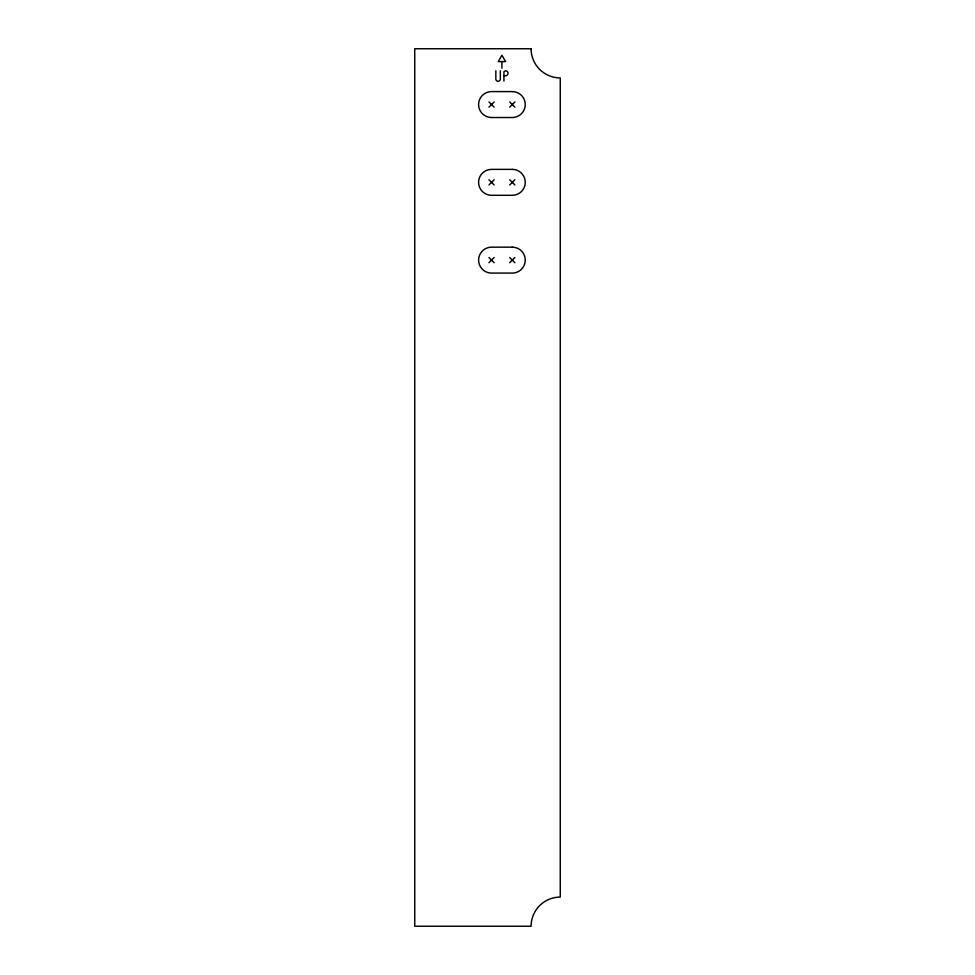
<?xml version="1.0" encoding="UTF-8"?>
<svg xmlns="http://www.w3.org/2000/svg" width="975" height="975" viewBox="0 0 975 975"><rect width="100%" height="100%" fill="white"/><g stroke="black" fill="none" stroke-linecap="round" stroke-linejoin="round"><path stroke-width="1.46" d="M488.962 107.153L494.142 101.961M509.706 107.153L514.885 101.961M488.962 184.933L494.142 179.741M509.706 184.933L514.885 179.741M488.962 262.714L494.142 257.522M509.706 262.714L514.885 257.522M501.662 61.596L498.249 61.596L501.918 55.234L505.598 61.596L501.918 61.596L501.918 68.201M504.173 75.782L505.513 75.782A2.498 2.498 0 0 0 508.012 73.283A2.498 2.498 0 0 0 505.513 70.785L503.953 71.687L503.917 81.157M509.706 101.961L514.885 107.153M488.962 101.961L494.142 107.153M509.706 179.741L514.885 184.933M488.962 179.741L494.142 184.933M509.706 257.522L514.885 262.714M488.962 257.522L494.142 262.714M500.321 70.785L500.321 79.024A2.243 2.243 0 0 1 498.079 81.266A2.243 2.243 0 0 1 495.836 79.024L495.836 70.785M531.095 48.75L414.741 48.75L414.741 926.25L531.095 926.25A29.165 29.165 0 0 1 560.259 897.085L560.259 77.915A29.165 29.165 0 0 1 531.095 48.75M512.289 91.589L491.546 91.589A12.968 12.968 0 0 0 478.591 104.557A12.968 12.968 0 0 0 491.546 117.524L512.289 117.524A12.968 12.968 0 0 0 525.257 104.557A12.968 12.968 0 0 0 512.289 91.589M512.289 169.37L491.546 169.37A12.968 12.968 0 0 0 478.591 182.337A12.968 12.968 0 0 0 491.546 195.305L512.289 195.305A12.968 12.968 0 0 0 525.257 182.337A12.968 12.968 0 0 0 512.289 169.37M512.289 247.163L491.546 247.163A12.968 12.968 0 0 0 478.591 260.118A12.968 12.968 0 0 0 491.546 273.085L512.289 273.085A12.968 12.968 0 0 0 525.257 260.118A12.968 12.968 0 0 0 512.289 247.163"/></g></svg>
